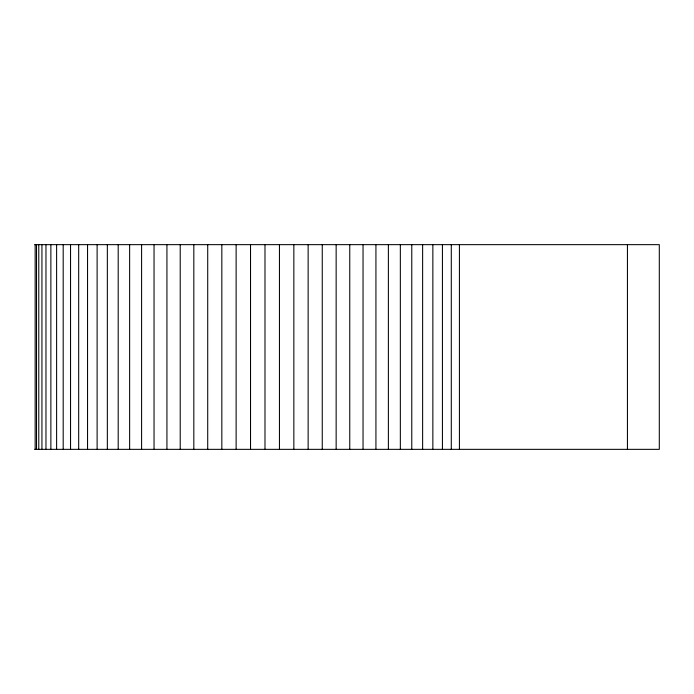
<?xml version="1.0" encoding="UTF-8"?>
<svg xmlns="http://www.w3.org/2000/svg" width="694" height="694" viewBox="0 0 694 694"><rect width="100%" height="100%" fill="white"/><g stroke="black" fill="none" stroke-linecap="round" stroke-linejoin="round"><path stroke-width="1.04" d="M34.7 244.652L659.3 244.652L659.3 449.348L34.7 449.348M627.437 244.652L627.437 449.348M459.419 244.652L459.419 449.348M451.291 244.652L451.291 449.348M442.425 244.652L442.425 449.348M432.856 244.652L432.856 449.348M422.629 244.652L422.629 449.348M411.776 244.652L411.776 449.348M400.343 244.652L400.343 449.348M388.38 244.652L388.38 449.348M375.931 244.652L375.931 449.348M363.04 244.652L363.04 449.348M349.759 244.652L349.759 449.348M336.148 244.652L336.148 449.348M322.259 244.652L322.259 449.348M308.136 244.652L308.136 449.348M293.848 244.652L293.848 449.348M279.448 244.652L279.448 449.348M264.987 244.652L264.987 449.348M250.525 244.652L250.525 449.348M236.125 244.652L236.125 449.348M221.837 244.652L221.837 449.348M207.714 244.652L207.714 449.348M193.826 244.652L193.826 449.348M180.214 244.652L180.214 449.348M166.933 244.652L166.933 449.348M154.042 244.652L154.042 449.348M141.593 244.652L141.593 449.348M129.631 244.652L129.631 449.348M118.197 244.652L118.197 449.348M107.344 244.652L107.344 449.348M97.117 244.652L97.117 449.348M87.548 244.652L87.548 449.348M78.682 244.652L78.682 449.348M70.545 244.652L70.545 449.348M63.189 244.652L63.189 449.348M56.613 244.652L56.613 449.348M50.87 244.652L50.87 449.348M45.969 244.652L45.969 449.348M41.935 244.652L41.935 449.348M38.777 244.652L38.777 449.348M36.513 244.652L36.513 449.348M35.151 244.652L35.151 449.348"/></g></svg>
